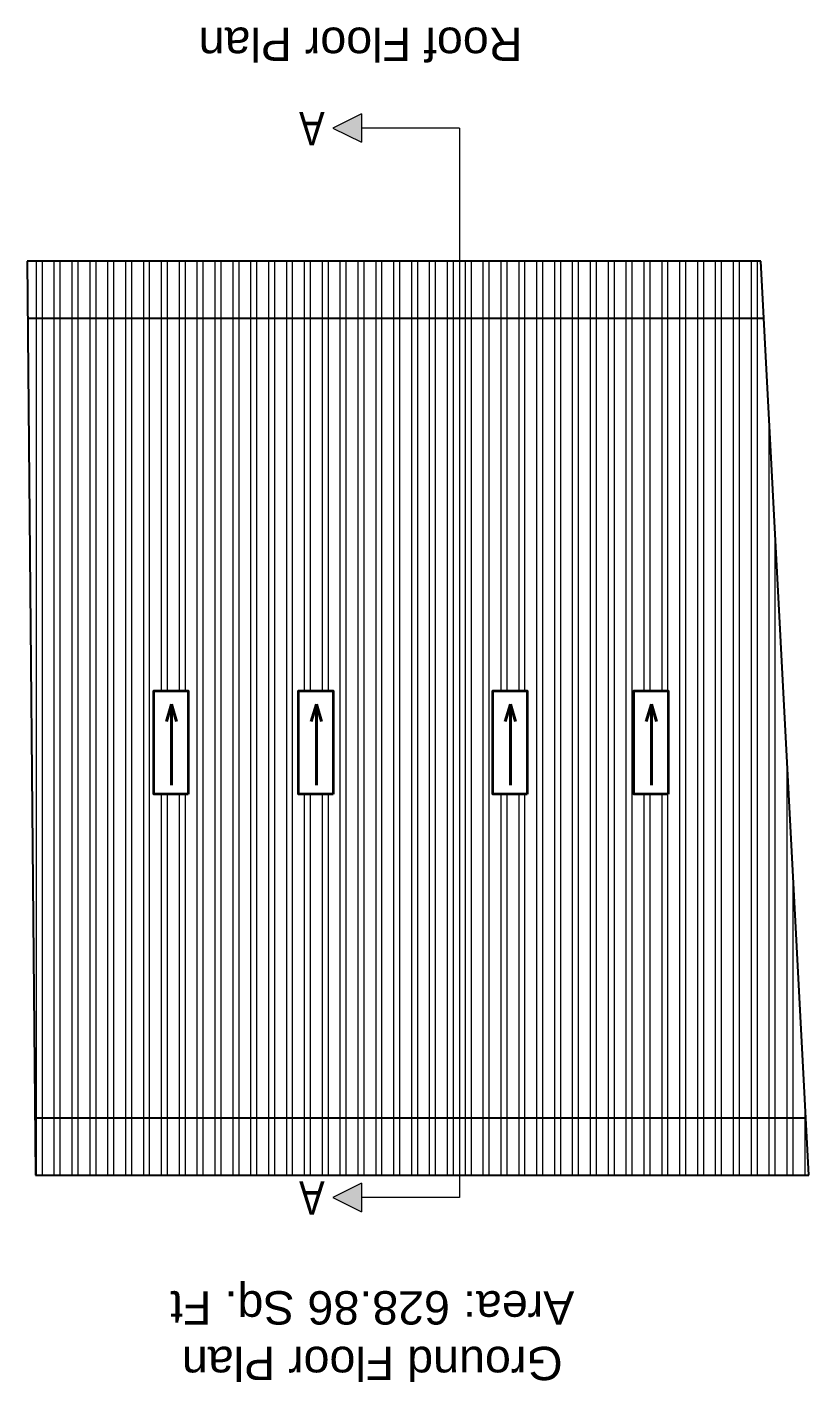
# Model space of a CAD drawing. Header units: inches. Extents: x 380359 to 404964, y -48881 to -44155.
# Drawn here: x 403411 to 403739, y -46121 to -45553 of the extents above; entities that cross this region are included whole.
import ezdxf

# ---------------------------------------------------------------- set-up
doc = ezdxf.new("R2010")
doc.units = ezdxf.units.IN
doc.header["$LTSCALE"] = 2
doc.header["$MEASUREMENT"] = 0
doc.layers.get('0').update_dxf_attribs({"linetype": 'CONTINUOUS'})
for name, color, linetype, lineweight in [('DIM_LINE', 173, 'CONTINUOUS', 20), ('door', 20, 'CONTINUOUS', 35), ('WALL - A', 1, 'CONTINUOUS', 40)]:
    doc.layers.add(name, color=color, linetype=linetype, lineweight=lineweight)
doc.styles.get("Standard").update_dxf_attribs({"font": 'ARIALN.TTF'})
pattern_1 = [(270, (799792.055, -91653.7835), (7.5, -9e-16), []), (270, (799789.555, -91656.2835), (7.5, -9e-16), [])]

msp = doc.modelspace()

# ---------------------------------------------------------------- hatches: boundary and pattern name
at = {"linetype": 'ByBlock', "lineweight": 5}
for points in [[(403538.9, -45595.14), (403550.9, -45589.14), (403550.9, -45601.14)], [(403538.9, -46043.92), (403550.9, -46037.92), (403550.9, -46049.92)]]:
    msp.add_hatch(color=7, dxfattribs=at).paths.add_polyline_path(points)
at = {"layer": 'DIM_LINE'}
h = msp.add_hatch(dxfattribs=at)
h.set_pattern_fill('ANSI32', color=256, scale=20, angle=225)
h.set_pattern_definition(pattern_1)
h.paths.add_polyline_path([(403410.86, -45675.01), (403592.07, -45675.01), (403592.07, -45651.01), (403410.65, -45651.01)])
h = msp.add_hatch(dxfattribs=at)
h.set_pattern_fill('ANSI32', color=256, scale=20, angle=225)
h.set_pattern_definition(pattern_1)
h.paths.add_polyline_path([(403592.07, -45675.01), (403719.79, -45675.01), (403718.53, -45651.01), (403592.07, -45651.01)])
h = msp.add_hatch(dxfattribs=at)
h.set_pattern_fill('ANSI32', color=256, scale=20, angle=225)
h.set_pattern_definition(pattern_1)
h.paths.add_polyline_path([(403592.07, -46010.55), (403592.07, -45675.01), (403410.86, -45675.01), (403413.9, -46010.55)])
h.paths.add_polyline_path([(403478.22, -45874.66), (403463.77, -45874.66), (403463.77, -45831.33), (403478.22, -45831.33)], flags=16)
h.paths.add_polyline_path([(403524.59, -45874.66), (403524.59, -45831.33), (403539.05, -45831.33), (403539.05, -45874.66)], flags=16)
h = msp.add_hatch(dxfattribs=at)
h.set_pattern_fill('ANSI32', color=256, scale=20, angle=225)
h.set_pattern_definition(pattern_1)
h.paths.add_polyline_path([(403592.07, -46010.55), (403737.43, -46010.55), (403719.79, -45675.01), (403592.07, -45675.01)])
h.paths.add_polyline_path([(403606.02, -45874.66), (403606.02, -45831.33), (403620.47, -45831.33), (403620.47, -45874.66)], flags=16)
h.paths.add_polyline_path([(403665.17, -45874.66), (403665.17, -45831.33), (403679.63, -45831.33), (403679.63, -45874.66)], flags=16)
h = msp.add_hatch(dxfattribs=at)
h.set_pattern_fill('ANSI32', color=256, scale=20, angle=225)
h.set_pattern_definition(pattern_1)
h.paths.add_polyline_path([(403414.11, -46034.55), (403592.07, -46034.55), (403592.07, -46010.55), (403413.9, -46010.55)])
h = msp.add_hatch(dxfattribs=at)
h.set_pattern_fill('ANSI32', color=256, scale=20, angle=225)
h.set_pattern_definition(pattern_1)
h.paths.add_polyline_path([(403592.07, -46034.55), (403738.69, -46034.55), (403737.43, -46010.55), (403592.07, -46010.55)])

# ---------------------------------------------------------------- linework, layer by layer
at = {"color": 7, "linetype": 'ByBlock', "lineweight": 5}
for p, q in [((403550.9, -45589.14), (403538.9, -45595.14)), ((403550.9, -45589.14), (403550.9, -45601.14)), ((403538.9, -45595.14), (403550.9, -45601.14)), ((403592.07, -45595.14), (403550.9, -45595.14)), ((403592.07, -45595.14), (403592.07, -46043.92)), ((403550.9, -46037.92), (403538.9, -46043.92)), ((403550.9, -46037.92), (403550.9, -46049.92)), ((403538.9, -46043.92), (403550.9, -46049.92)), ((403592.07, -46043.92), (403550.9, -46043.92))]:
    msp.add_line(p, q, dxfattribs=at)
at = {"ltscale": 0.5}
for p, q in [((403718.53, -45651.01), (403410.65, -45651.01)), ((403410.65, -45651.01), (403414.11, -46034.55)), ((403738.69, -46034.55), (403718.53, -45651.01)), ((403719.77, -45675.01), (403410.86, -45675.01)), ((403413.9, -46010.55), (403737.43, -46010.55)), ((403414.11, -46034.55), (403738.69, -46034.55))]:
    msp.add_line(p, q, dxfattribs=at)
at = {"layer": 'DIM_LINE'}
for points in [[(403478.22, -45831.33), (403463.77, -45831.33), (403463.77, -45874.66), (403478.22, -45874.66)], [(403539.05, -45831.33), (403524.59, -45831.33), (403524.59, -45874.66), (403539.05, -45874.66)], [(403620.47, -45831.33), (403606.02, -45831.33), (403606.02, -45874.66), (403620.47, -45874.66)], [(403679.63, -45831.33), (403665.17, -45831.33), (403665.17, -45874.66), (403679.63, -45874.66)]]:
    msp.add_lwpolyline(points, close=True, dxfattribs=at)
at = {"layer": 'door', "ltscale": 0.5}
for points in [[(403478.22, -45874.66), (403463.77, -45874.66), (403463.77, -45831.33), (403478.22, -45831.33)], [(403539.05, -45874.66), (403524.59, -45874.66), (403524.59, -45831.33), (403539.05, -45831.33)], [(403620.47, -45874.66), (403606.02, -45874.66), (403606.02, -45831.33), (403620.47, -45831.33)], [(403679.63, -45874.66), (403665.17, -45874.66), (403665.17, -45831.33), (403679.63, -45831.33)]]:
    msp.add_lwpolyline(points, close=True, dxfattribs=at)
at = {"layer": 'WALL - A'}
for p, q in [((403471.19, -45836.92), (403469.07, -45844.22)), ((403471.19, -45870.9), (403471.19, -45836.92)), ((403471.19, -45836.92), (403473.32, -45844.22)), ((403532.01, -45836.92), (403529.89, -45844.22)), ((403532.01, -45870.9), (403532.01, -45836.92)), ((403532.01, -45836.92), (403534.14, -45844.22)), ((403613.43, -45836.92), (403611.31, -45844.22)), ((403613.43, -45870.9), (403613.43, -45836.92)), ((403613.43, -45836.92), (403615.56, -45844.22)), ((403672.59, -45836.92), (403670.47, -45844.22)), ((403672.59, -45870.9), (403672.59, -45836.92)), ((403672.59, -45836.92), (403674.72, -45844.22))]:
    msp.add_line(p, q, dxfattribs=at)

# ---------------------------------------------------------------- texts
at = {"color": 7, "linetype": 'ByBlock', "lineweight": 5, "char_height": 14, "rotation": 180}
for s, insert, width, attachment_point in [('{\\fArial CE|b0|i0|c0|p34;Roof\\fArial CE|b0|i0|c238|p34; Floor Plan}', (403550.54, -45559.88), 235.547, 5), ('A', (403524.79, -45602.43), 26.5803, 3), ('A', (403524.79, -46051.21), 26.5803, 3), ('{\\fArial CE|b0|i0|c238|p34;Ground Floor Plan\\PArea: \\fArial CE|b0|i0|c0|p34;628.86\\fArial CE|b0|i0|c238|p34; Sq. Ft}', (403555.47, -46099.84), 235.547, 5)]:
    msp.add_mtext(s, dxfattribs=dict(at, insert=insert, width=width, attachment_point=attachment_point))

doc.saveas('drawing.dxf')
